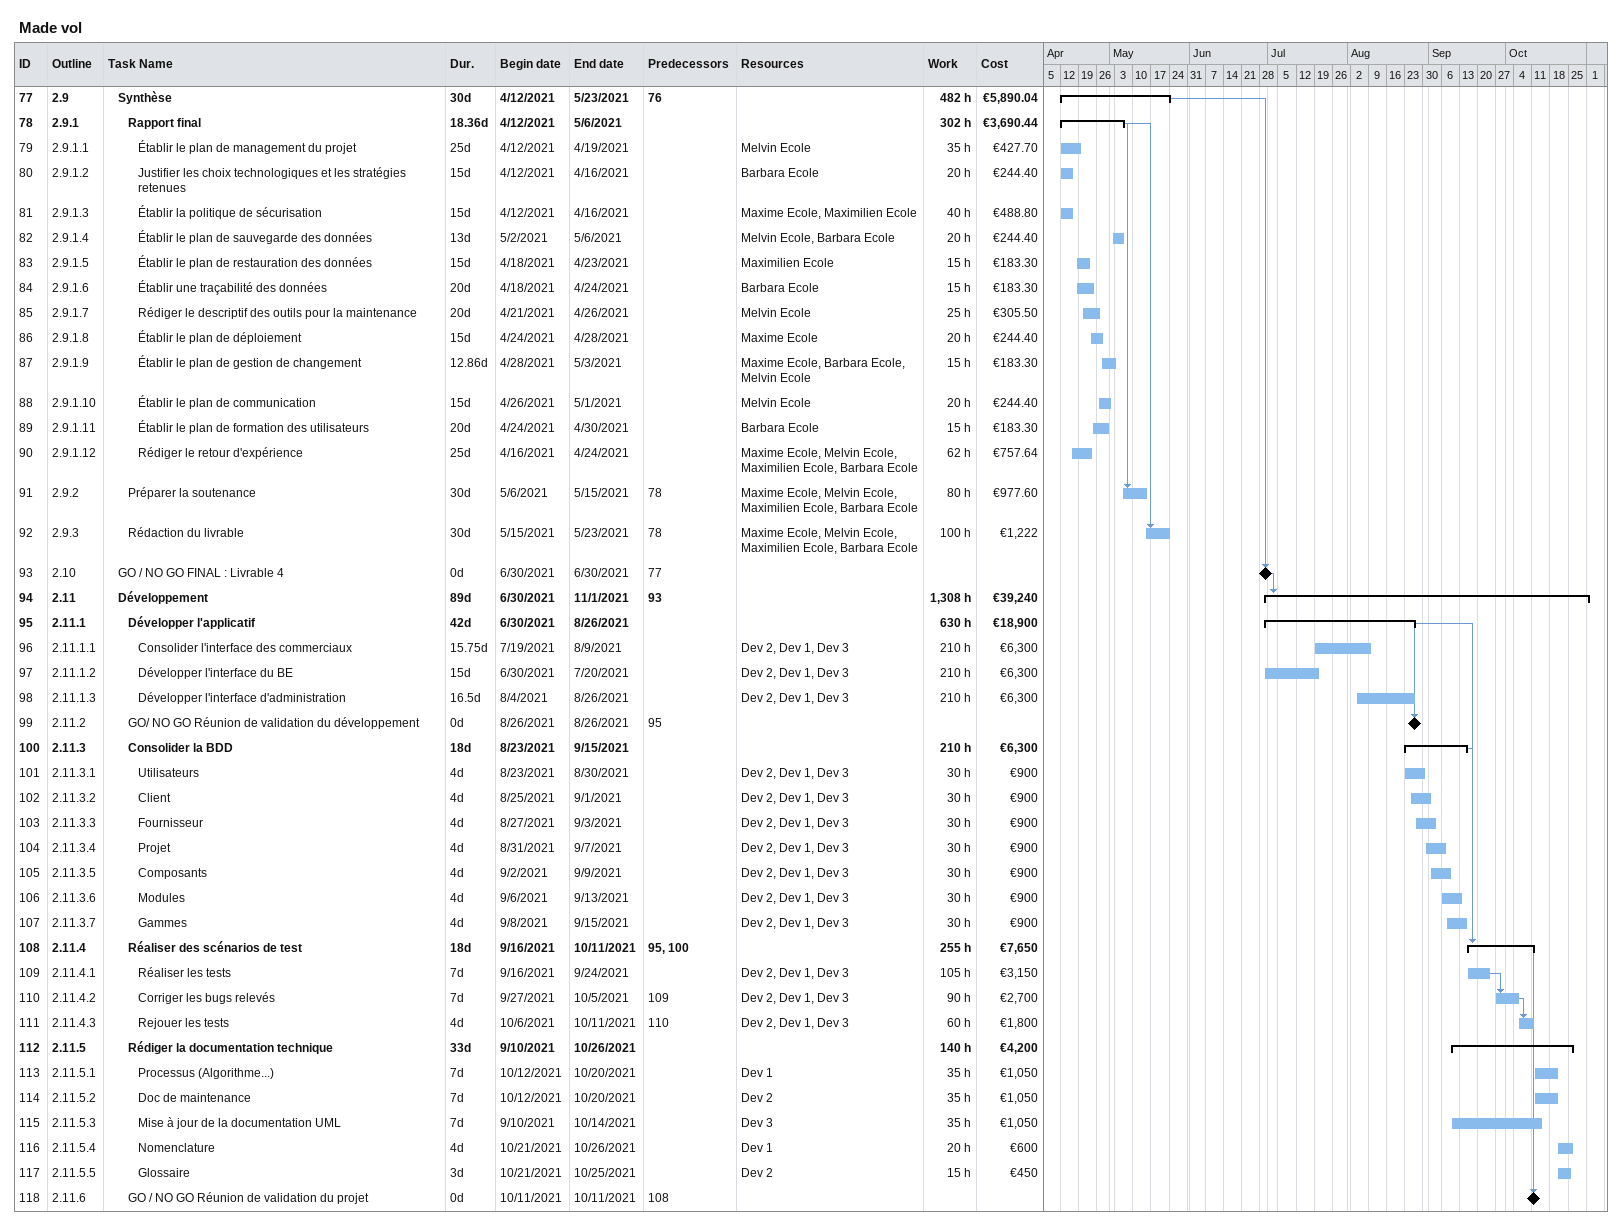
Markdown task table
Made vol

| ID | WBS | Task | Duration | Start | Finish | Predecessors | Resources | Work (h) | Cost (€) |
|---|---|---|---|---|---|---|---|---|---|
| 77 | 2.9 | **Synthèse** | 30d | 2021-04-12 | 2021-05-23 | 76 |  | 482 | 5890.04 |
| 78 | 2.9.1 | **Rapport final** | 18.36d | 2021-04-12 | 2021-05-06 |  |  | 302 | 3690.44 |
| 79 | 2.9.1.1 | Établir le plan de management du projet | 25d | 2021-04-12 | 2021-04-19 |  | Melvin Ecole | 35 | 427.70 |
| 80 | 2.9.1.2 | Justifier les choix technologiques et les stratégies retenues | 15d | 2021-04-12 | 2021-04-16 |  | Barbara Ecole | 20 | 244.40 |
| 81 | 2.9.1.3 | Établir la politique de sécurisation | 15d | 2021-04-12 | 2021-04-16 |  | Maxime Ecole, Maximilien Ecole | 40 | 488.80 |
| 82 | 2.9.1.4 | Établir le plan de sauvegarde des données | 13d | 2021-05-02 | 2021-05-06 |  | Melvin Ecole, Barbara Ecole | 20 | 244.40 |
| 83 | 2.9.1.5 | Établir le plan de restauration des données | 15d | 2021-04-18 | 2021-04-23 |  | Maximilien Ecole | 15 | 183.30 |
| 84 | 2.9.1.6 | Établir une traçabilité des données | 20d | 2021-04-18 | 2021-04-24 |  | Barbara Ecole | 15 | 183.30 |
| 85 | 2.9.1.7 | Rédiger le descriptif des outils pour la maintenance | 20d | 2021-04-21 | 2021-04-26 |  | Melvin Ecole | 25 | 305.50 |
| 86 | 2.9.1.8 | Établir le plan de déploiement | 15d | 2021-04-24 | 2021-04-28 |  | Maxime Ecole | 20 | 244.40 |
| 87 | 2.9.1.9 | Établir le plan de gestion de changement | 12.86d | 2021-04-28 | 2021-05-03 |  | Maxime Ecole, Barbara Ecole, Melvin Ecole | 15 | 183.30 |
| 88 | 2.9.1.10 | Établir le plan de communication | 15d | 2021-04-26 | 2021-05-01 |  | Melvin Ecole | 20 | 244.40 |
| 89 | 2.9.1.11 | Établir le plan de formation des utilisateurs | 20d | 2021-04-24 | 2021-04-30 |  | Barbara Ecole | 15 | 183.30 |
| 90 | 2.9.1.12 | Rédiger le retour d'expérience | 25d | 2021-04-16 | 2021-04-24 |  | Maxime Ecole, Melvin Ecole, Maximilien Ecole, Barbara Ecole | 62 | 757.64 |
| 91 | 2.9.2 | Préparer la soutenance | 30d | 2021-05-06 | 2021-05-15 | 78 | Maxime Ecole, Melvin Ecole, Maximilien Ecole, Barbara Ecole | 80 | 977.60 |
| 92 | 2.9.3 | Rédaction du livrable | 30d | 2021-05-15 | 2021-05-23 | 78 | Maxime Ecole, Melvin Ecole, Maximilien Ecole, Barbara Ecole | 100 | 1222 |
| 93 | 2.10 | GO / NO GO FINAL : Livrable 4 | 0d | 2021-06-30 | 2021-06-30 | 77 |  |  |  |
| 94 | 2.11 | **Développement** | 89d | 2021-06-30 | 2021-11-01 | 93 |  | 1308 | 39240 |
| 95 | 2.11.1 | **Développer l'applicatif** | 42d | 2021-06-30 | 2021-08-26 |  |  | 630 | 18900 |
| 96 | 2.11.1.1 | Consolider l'interface des commerciaux | 15.75d | 2021-07-19 | 2021-08-09 |  | Dev 2, Dev 1, Dev 3 | 210 | 6300 |
| 97 | 2.11.1.2 | Développer l'interface du BE | 15d | 2021-06-30 | 2021-07-20 |  | Dev 2, Dev 1, Dev 3 | 210 | 6300 |
| 98 | 2.11.1.3 | Développer l'interface d'administration | 16.5d | 2021-08-04 | 2021-08-26 |  | Dev 2, Dev 1, Dev 3 | 210 | 6300 |
| 99 | 2.11.2 | GO/ NO GO Réunion de validation du développement | 0d | 2021-08-26 | 2021-08-26 | 95 |  |  |  |
| 100 | 2.11.3 | **Consolider la BDD** | 18d | 2021-08-23 | 2021-09-15 |  |  | 210 | 6300 |
| 101 | 2.11.3.1 | Utilisateurs | 4d | 2021-08-23 | 2021-08-30 |  | Dev 2, Dev 1, Dev 3 | 30 | 900 |
| 102 | 2.11.3.2 | Client | 4d | 2021-08-25 | 2021-09-01 |  | Dev 2, Dev 1, Dev 3 | 30 | 900 |
| 103 | 2.11.3.3 | Fournisseur | 4d | 2021-08-27 | 2021-09-03 |  | Dev 2, Dev 1, Dev 3 | 30 | 900 |
| 104 | 2.11.3.4 | Projet | 4d | 2021-08-31 | 2021-09-07 |  | Dev 2, Dev 1, Dev 3 | 30 | 900 |
| 105 | 2.11.3.5 | Composants | 4d | 2021-09-02 | 2021-09-09 |  | Dev 2, Dev 1, Dev 3 | 30 | 900 |
| 106 | 2.11.3.6 | Modules | 4d | 2021-09-06 | 2021-09-13 |  | Dev 2, Dev 1, Dev 3 | 30 | 900 |
| 107 | 2.11.3.7 | Gammes | 4d | 2021-09-08 | 2021-09-15 |  | Dev 2, Dev 1, Dev 3 | 30 | 900 |
| 108 | 2.11.4 | **Réaliser des scénarios de test** | 18d | 2021-09-16 | 2021-10-11 | 95, 100 |  | 255 | 7650 |
| 109 | 2.11.4.1 | Réaliser les tests | 7d | 2021-09-16 | 2021-09-24 |  | Dev 2, Dev 1, Dev 3 | 105 | 3150 |
| 110 | 2.11.4.2 | Corriger les bugs relevés | 7d | 2021-09-27 | 2021-10-05 | 109 | Dev 2, Dev 1, Dev 3 | 90 | 2700 |
| 111 | 2.11.4.3 | Rejouer les tests | 4d | 2021-10-06 | 2021-10-11 | 110 | Dev 2, Dev 1, Dev 3 | 60 | 1800 |
| 112 | 2.11.5 | **Rédiger la documentation technique** | 33d | 2021-09-10 | 2021-10-26 |  |  | 140 | 4200 |
| 113 | 2.11.5.1 | Processus (Algorithme...) | 7d | 2021-10-12 | 2021-10-20 |  | Dev 1 | 35 | 1050 |
| 114 | 2.11.5.2 | Doc de maintenance | 7d | 2021-10-12 | 2021-10-20 |  | Dev 2 | 35 | 1050 |
| 115 | 2.11.5.3 | Mise à jour de la documentation UML | 7d | 2021-09-10 | 2021-10-14 |  | Dev 3 | 35 | 1050 |
| 116 | 2.11.5.4 | Nomenclature | 4d | 2021-10-21 | 2021-10-26 |  | Dev 1 | 20 | 600 |
| 117 | 2.11.5.5 | Glossaire | 3d | 2021-10-21 | 2021-10-25 |  | Dev 2 | 15 | 450 |
| 118 | 2.11.6 | GO / NO GO Réunion de validation du projet | 0d | 2021-10-11 | 2021-10-11 | 108 |  |  |  |
